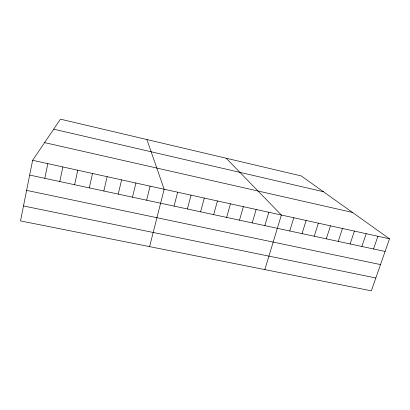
<?xml version="1.0" encoding="UTF-8"?>
<svg xmlns="http://www.w3.org/2000/svg" width="410" height="410" viewBox="0 0 410 410"><rect width="100%" height="100%" fill="white"/><g stroke="black" fill="none" stroke-linecap="round" stroke-linejoin="round"><path stroke-width="0.61" d="M32.626 160.3L20.5 220.913L371.347 290.833L389.5 238.82L301.232 175.921L60.47 119.166L32.626 160.3L389.5 238.82M44.798 178.319L47.826 163.641M59.778 181.538L62.873 166.952M74.605 184.731L77.772 170.232M89.293 187.882L92.527 173.476M103.832 191.009L107.133 176.689M118.234 194.104L121.596 179.872M132.497 197.174L135.92 183.024M146.621 200.208L150.106 186.145M149.583 246.635L164.159 189.241L146.893 139.538M174.06 206.107L177.663 192.213M187.385 208.972L191.05 195.155M200.592 211.811L204.308 198.071M213.677 214.625L217.443 200.961M226.643 217.408L230.461 203.826M239.491 220.17L243.366 206.666M252.222 222.907L256.147 209.479M264.839 225.623L268.816 212.267M264.839 269.606L281.373 215.03L226.156 158.224M289.742 230.973L293.811 217.766M302.032 233.618L306.147 220.483M314.209 236.232L318.37 223.168M326.278 238.83L330.486 225.838M338.245 241.403L342.493 228.478M350.109 243.95L354.399 231.096M361.866 246.477L366.202 233.695M373.525 248.983L377.902 236.268M23.488 205.963L375.837 277.98M26.609 190.378L380.506 264.599M29.669 175.07L385.087 251.468M44.598 142.613L352.451 212.421M53.695 129.176L323.403 191.716"/></g></svg>
